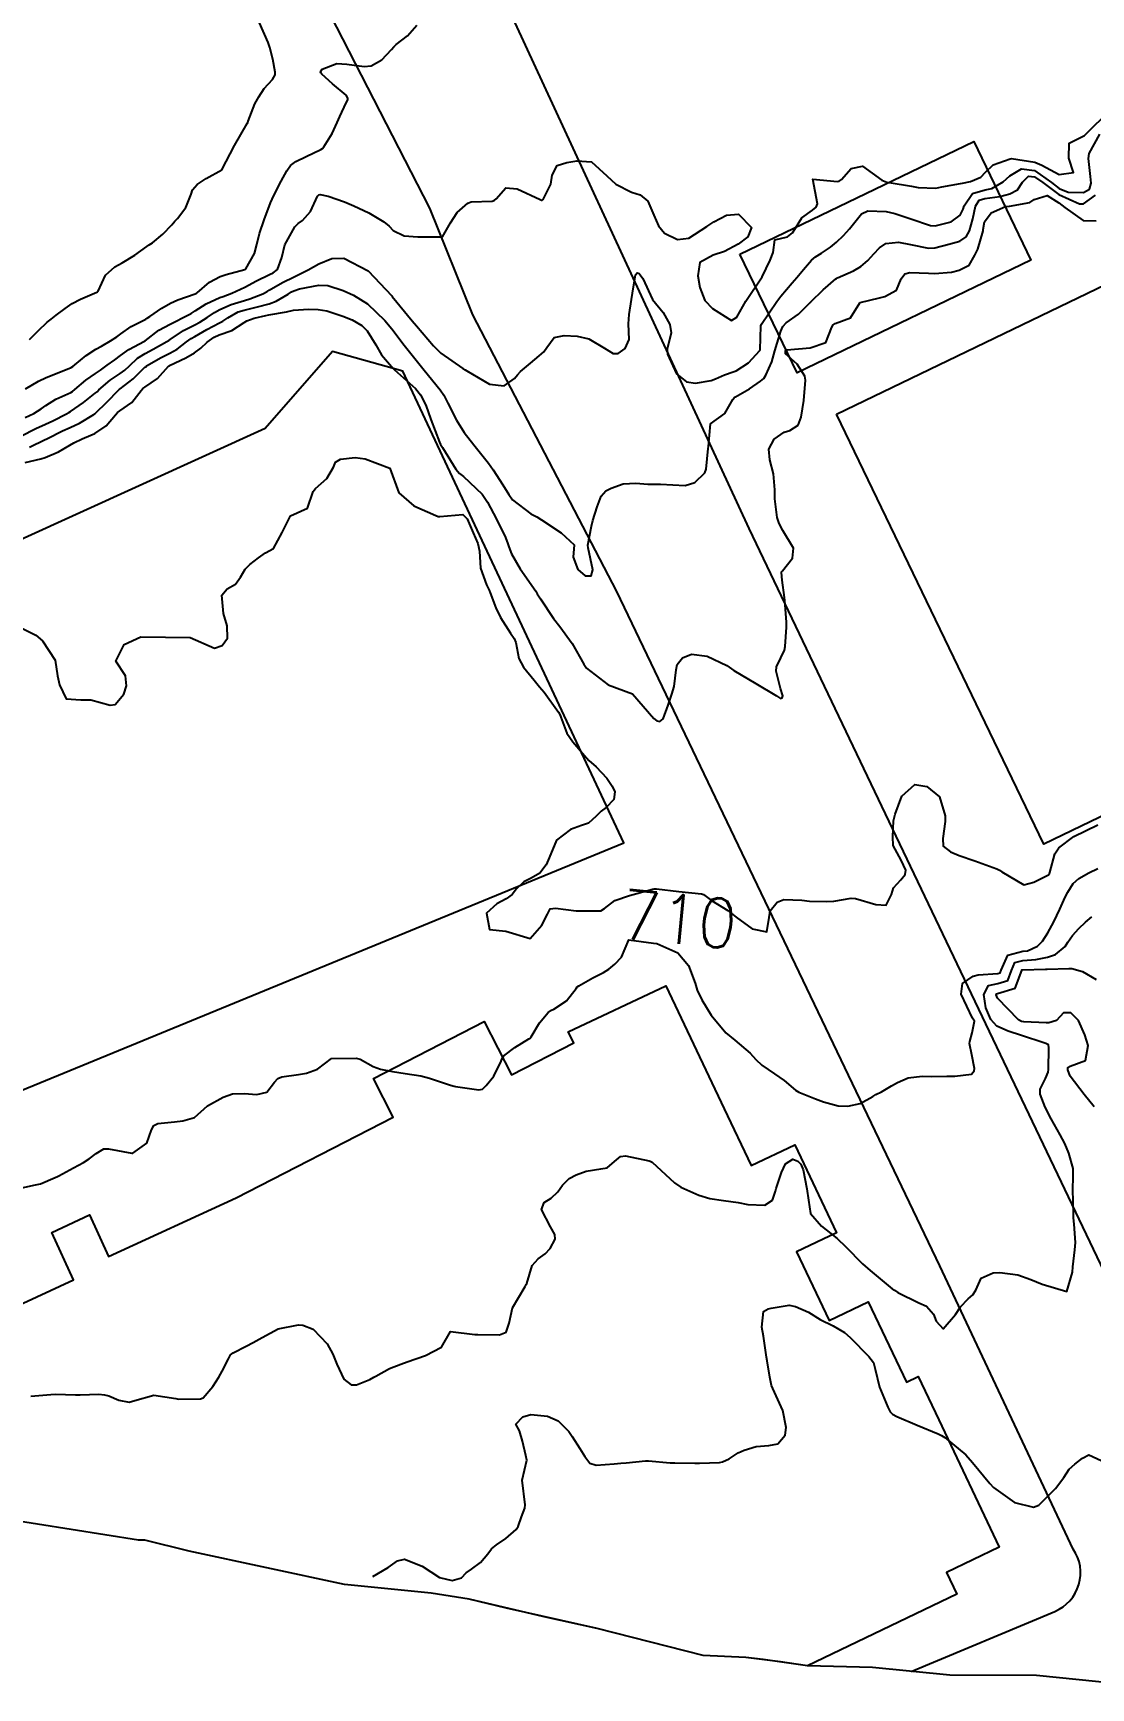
# Model space of a CAD drawing. Header units: metres. Extents: x 286371 to 293043, y 7462578 to 7466404.
# Drawn here: x 289325.8 to 289411.7, y 7464469.5 to 7464603.9 of the extents above; entities that cross this region are included whole.
import ezdxf
from ezdxf.enums import TextEntityAlignment as Align

# ---------------------------------------------------------------- set-up
doc = ezdxf.new("R2010")
doc.units = ezdxf.units.M
doc.header["$MEASUREMENT"] = 0
for name, color, linetype in [('Area', 45, 'Continuous'), ('Area Verde e Complexo de Lazer', 45, 'Continuous'), ('Cotas', 45, 'Continuous'), ('Curvas de Nivel 1m', 11, 'Continuous'), ('Curvas de Nivel 5m', 15, 'Continuous'), ('Edificações', 30, 'Continuous'), ('Vias primárias', 230, 'Continuous')]:
    doc.layers.add(name, color=color, linetype=linetype)
doc.styles.add('Style-STANDARD', font='STANDARD.shx')

msp = doc.modelspace()

# ---------------------------------------------------------------- linework, layer by layer
at = {"layer": 'Area'}
msp.add_polyline3d([(289417.12, 7464469.52, 714.05), (289407.27, 7464470.53, 713.78), (289400.22, 7464470.56, 713.77), (289393.94, 7464471.16, 722.84), (289388.67, 7464471.3, 722.55), (289386.47, 7464471.64, 713.88), (289383.65, 7464471.99, 716.88), (289380.19, 7464472.14, 717.15), (289371.59, 7464474.34, 719.13), (289367.27, 7464475.28, 720.36), (289361.2, 7464476.72, 719.08), (289358.1, 7464477.2, 712.85), (289351.06, 7464477.92, 715.15), (289338.44, 7464480.63, 715.65), (289334.85, 7464481.51, 715.71), (289334.35, 7464481.51, 715.93), (289323.39, 7464483.23, 712.13)], dxfattribs=at)
at = {"layer": 'Area Verde e Complexo de Lazer'}
msp.add_lwpolyline([(289241.16, 7464558.63), (289269.91, 7464495.47), (289373.74, 7464538.13), (289355.81, 7464576.42), (289350.09, 7464578.02), (289344.63, 7464571.76), (289304.57, 7464553.56), (289279.79, 7464577.1)], close=True, dxfattribs=at)
at = {"layer": 'Curvas de Nivel 1m', "flags": 128}
for points, elevation in [([(289325.48, 7464578.99), (289326.2, 7464579.68), (289326.92, 7464580.38), (289327.24, 7464580.65), (289327.64, 7464580.95), (289328.37, 7464581.51), (289328.94, 7464581.9), (289329.62, 7464582.26), (289330.95, 7464582.82), (289331.01, 7464582.85), (289331.05, 7464582.9), (289331.66, 7464584.21), (289332.42, 7464584.88), (289333, 7464585.2), (289334.03, 7464585.83), (289335.02, 7464586.53), (289335.2, 7464586.66), (289335.47, 7464586.84), (289336.32, 7464587.53), (289337.04, 7464588.3), (289337.28, 7464588.58), (289337.51, 7464588.81), (289338.18, 7464589.69), (289338.61, 7464590.79), (289338.73, 7464591.15), (289339.1, 7464591.58), (289339.83, 7464592.05), (289341.11, 7464592.75), (289342.14, 7464594.73), (289343.17, 7464596.51), (289343.23, 7464596.66), (289343.24, 7464596.71), (289343.79, 7464598.11), (289344.11, 7464598.7), (289344.55, 7464599.36), (289345.23, 7464600.09), (289345.43, 7464600.48), (289345.43, 7464600.68), (289345.25, 7464601.74), (289345.01, 7464602.69), (289344.87, 7464603.09), (289344.16, 7464604.7)], 704), ([(289325.13, 7464572.65), (289325.83, 7464572.98), (289326.43, 7464573.35), (289326.81, 7464573.63), (289327.63, 7464574.15), (289328.83, 7464574.68), (289328.99, 7464574.77), (289329.17, 7464574.93), (289330.07, 7464575.69), (289330.85, 7464576.23), (289331.26, 7464576.5), (289331.8, 7464576.89), (289332.41, 7464577.34), (289332.88, 7464577.7), (289333.56, 7464578.18), (289334.83, 7464578.85), (289334.87, 7464578.87), (289334.89, 7464578.89), (289336, 7464579.74), (289336.92, 7464580.24), (289337.3, 7464580.43), (289338.03, 7464580.8), (289338.61, 7464581.11), (289338.93, 7464581.32), (289339.83, 7464581.89), (289340.95, 7464582.39), (289341.22, 7464582.48), (289341.93, 7464582.74), (289342.63, 7464583.06), (289342.96, 7464583.23), (289343.93, 7464583.75), (289344.98, 7464584.25), (289345.27, 7464584.4), (289345.62, 7464584.68), (289345.97, 7464585.64), (289346.23, 7464586.67), (289347.04, 7464588.14), (289347.29, 7464588.4), (289347.65, 7464588.65), (289348.3, 7464589.39), (289348.88, 7464590.63), (289348.97, 7464590.73), (289349.08, 7464590.76), (289349.74, 7464590.61), (289351.07, 7464590.15), (289351.82, 7464589.83), (289353.05, 7464589.27), (289354.25, 7464588.55), (289354.68, 7464588.18), (289355.03, 7464587.84), (289355.9, 7464587.39), (289357.03, 7464587.32), (289357.86, 7464587.32), (289359.03, 7464587.32), (289359.68, 7464588.46), (289360.22, 7464589.29), (289361.07, 7464590.06), (289361.35, 7464590.16), (289363.07, 7464590.22), (289363.23, 7464590.26), (289363.38, 7464590.41), (289364.18, 7464591.3), (289365.09, 7464591.22), (289366.95, 7464590.36), (289367.07, 7464590.3), (289367.13, 7464590.3), (289367.2, 7464590.35), (289367.82, 7464591.61), (289367.93, 7464592.34), (289368.33, 7464593.12), (289369.12, 7464593.35), (289369.94, 7464593.49), (289371.12, 7464593.41), (289372.36, 7464592.28), (289373.09, 7464591.59), (289374.37, 7464590.96), (289375.08, 7464590.72), (289375.69, 7464590.23), (289376.19, 7464589.08), (289376.56, 7464588.21), (289377.04, 7464587.62), (289378.1, 7464587.11), (289379.03, 7464587.2), (289380.49, 7464588.15), (289381.05, 7464588.53), (289382.09, 7464589.08), (289383.06, 7464589.15), (289384.12, 7464588.09), (289383.81, 7464587.32), (289383.02, 7464586.73), (289381.91, 7464586.13), (289381.01, 7464585.82), (289379.91, 7464585.25), (289379.75, 7464584.16), (289379.93, 7464583.2), (289380.32, 7464582.15), (289380.94, 7464581.5), (289382.5, 7464580.54), (289382.93, 7464580.8), (289383.65, 7464582.1), (289384.98, 7464584.07), (289385.63, 7464585.44), (289385.87, 7464586.06), (289386.01, 7464587.08), (289387.03, 7464587.33), (289387.44, 7464587.64), (289387.7, 7464588.03), (289388.21, 7464588.87), (289389.07, 7464589.48), (289389.36, 7464589.72), (289389.47, 7464590.01), (289389.1, 7464592.01), (289391.1, 7464591.82), (289391.23, 7464591.85), (289391.42, 7464591.98), (289392.22, 7464592.86), (289393.12, 7464593.06), (289394.71, 7464591.93), (289395.1, 7464591.77), (289395.29, 7464591.73), (289397.1, 7464591.44), (289397.66, 7464591.32), (289399.09, 7464591.26), (289399.58, 7464591.37), (289401.09, 7464591.64), (289401.26, 7464591.67), (289401.91, 7464591.82), (289402.75, 7464592.16), (289403.11, 7464592.58), (289403.75, 7464593.17), (289405.12, 7464593.66), (289405.23, 7464593.67), (289407.12, 7464593.38), (289407.7, 7464593.15), (289409.1, 7464592.38), (289410.26, 7464592.54), (289409.88, 7464593.7), (289409.92, 7464594.92), (289411.15, 7464595.56), (289411.3, 7464595.68), (289413.18, 7464597.55)], 706), ([(289324.78, 7464571.15), (289326, 7464571.76), (289326.79, 7464572.11), (289327.38, 7464572.37), (289328.49, 7464572.94), (289328.69, 7464573.05), (289328.81, 7464573.13), (289329.87, 7464573.87), (289330.83, 7464574.62), (289330.98, 7464574.75), (289331.13, 7464574.9), (289332.05, 7464575.68), (289332.85, 7464576.22), (289333.23, 7464576.5), (289333.6, 7464576.86), (289334.25, 7464577.47), (289334.88, 7464577.85), (289335.53, 7464578.19), (289336.64, 7464578.82), (289336.8, 7464578.91), (289336.9, 7464578.99), (289337.99, 7464579.71), (289338.91, 7464580.18), (289339.32, 7464580.38), (289339.91, 7464580.77), (289340.51, 7464581.18), (289340.93, 7464581.42), (289341.86, 7464581.82), (289342.95, 7464582.16), (289343.38, 7464582.29), (289344.44, 7464582.7), (289344.78, 7464582.88), (289344.96, 7464582.98), (289346.03, 7464583.61), (289346.98, 7464584.08), (289348.11, 7464584.64), (289348.99, 7464585.14), (289350.04, 7464585.56), (289351, 7464585.58), (289352.98, 7464584.56), (289354.9, 7464582.54), (289354.95, 7464582.48), (289356.56, 7464580.51), (289356.92, 7464580.09), (289358.28, 7464578.48), (289358.89, 7464577.88), (289360.68, 7464576.64), (289360.87, 7464576.53), (289361, 7464576.44), (289362.85, 7464575.35), (289364.02, 7464575.23), (289364.86, 7464575.83), (289365.11, 7464576.13), (289365.36, 7464576.38), (289366.17, 7464577.07), (289366.88, 7464577.66), (289367.25, 7464577.99), (289367.49, 7464578.35), (289368.1, 7464579.14), (289368.91, 7464579.3), (289369.97, 7464579.25), (289370.91, 7464579.03), (289372.18, 7464578.28), (289372.89, 7464577.85), (289373.3, 7464577.84), (289373.87, 7464578.25), (289374.17, 7464578.98), (289374.14, 7464580.25), (289374.17, 7464581.01), (289374.38, 7464582.24), (289374.45, 7464582.75), (289374.69, 7464584.24), (289374.82, 7464584.4), (289374.99, 7464584.34), (289375.08, 7464584.23), (289375.28, 7464583.93), (289376.09, 7464582.22), (289376.94, 7464581.18), (289377.48, 7464580.2), (289377.59, 7464579.52), (289377.28, 7464578.2), (289377.29, 7464577.8), (289378.02, 7464576.19), (289378.84, 7464575.56), (289379.56, 7464575.45), (289380.85, 7464575.67), (289381.19, 7464575.8), (289381.93, 7464576.13), (289382.62, 7464576.36), (289382.86, 7464576.45), (289383.86, 7464577.1), (289384.8, 7464578.09), (289384.82, 7464578.15), (289384.87, 7464580.09), (289384.92, 7464580.23), (289386.16, 7464582.06), (289386.5, 7464582.5), (289386.96, 7464583.05), (289387.42, 7464583.59), (289387.79, 7464584.03), (289388.34, 7464584.68), (289389, 7464585.44), (289389.31, 7464585.71), (289389.79, 7464586), (289390.53, 7464586.49), (289391.03, 7464586.88), (289391.59, 7464587.42), (289392.08, 7464587.97), (289392.51, 7464588.51), (289393.06, 7464589.18), (289393.57, 7464589.44), (289395.06, 7464589.39), (289395.75, 7464589.22), (289397.05, 7464588.79), (289398.66, 7464588.25), (289399.04, 7464588.21), (289400.34, 7464588.55), (289401.05, 7464589.07), (289401.31, 7464589.58), (289401.39, 7464589.83), (289402.07, 7464590.83), (289403.08, 7464591.14), (289403.63, 7464591.25), (289404.54, 7464591.78), (289404.83, 7464592.04), (289405.1, 7464592.27), (289406.04, 7464592.83), (289407.11, 7464592.71), (289408.47, 7464591.72), (289409.09, 7464591.25), (289409.82, 7464590.96), (289411.08, 7464590.91), (289411.57, 7464591.2), (289411.69, 7464591.68), (289411.65, 7464592.23), (289411.47, 7464593.68), (289411.54, 7464594.09), (289412.39, 7464595.66)], 707), ([(289325.5, 7464570.24), (289326.77, 7464570.87), (289326.83, 7464570.9), (289326.94, 7464570.96), (289328.16, 7464571.56), (289328.79, 7464571.83), (289329.54, 7464572.18), (289330.71, 7464572.91), (289330.77, 7464572.94), (289330.81, 7464572.98), (289331.79, 7464573.92), (289332.71, 7464574.88), (289332.78, 7464574.93), (289332.84, 7464574.97), (289333.91, 7464575.8), (289334.86, 7464576.73), (289334.92, 7464576.78), (289335, 7464576.84), (289336.18, 7464577.52), (289336.88, 7464577.88), (289337.48, 7464578.21), (289338.23, 7464578.79), (289338.61, 7464579.08), (289338.9, 7464579.24), (289339.89, 7464579.79), (289340.92, 7464580.34), (289341.19, 7464580.48), (289341.6, 7464580.74), (289342.44, 7464581.22), (289342.93, 7464581.38), (289344.01, 7464581.64), (289344.94, 7464581.89), (289345.53, 7464582.1), (289346.5, 7464582.67), (289346.77, 7464582.85), (289346.96, 7464582.94), (289347.4, 7464583.09), (289348.97, 7464583.39), (289349.72, 7464583.37), (289350.96, 7464582.96), (289351.79, 7464582.58), (289352.94, 7464581.89), (289354.35, 7464580.54), (289354.91, 7464579.84), (289355.91, 7464578.52), (289356.88, 7464577.3), (289357.53, 7464576.49), (289358.84, 7464574.91), (289359.14, 7464574.47), (289359.47, 7464573.82), (289360.15, 7464572.45), (289360.79, 7464571.44), (289361.56, 7464570.43), (289362.75, 7464568.94), (289363.15, 7464568.41), (289363.91, 7464567.2), (289364.4, 7464566.39), (289364.7, 7464565.98), (289366.2, 7464564.84), (289366.68, 7464564.58), (289367.07, 7464564.35), (289368.66, 7464563.3), (289369.71, 7464562.31), (289369.63, 7464561.31), (289370.02, 7464560.3), (289370.61, 7464559.81), (289371.1, 7464559.8), (289371.24, 7464560.29), (289370.86, 7464562.07), (289370.83, 7464562.29), (289371.12, 7464563.83), (289371.23, 7464564.29), (289371.58, 7464565.39), (289371.9, 7464566.28), (289372.3, 7464566.69), (289372.71, 7464566.91), (289373.7, 7464567.27), (289374.72, 7464567.31), (289375.7, 7464567.24), (289376.72, 7464567.25), (289377.72, 7464567.19), (289378.72, 7464567.12), (289379.51, 7464567.37), (289380.32, 7464568.15), (289380.44, 7464568.45), (289380.61, 7464570.15), (289380.62, 7464570.29), (289380.79, 7464572.14), (289381.96, 7464572.98), (289382.59, 7464574.12), (289382.7, 7464574.24), (289382.83, 7464574.32), (289383.94, 7464574.99), (289384.85, 7464575.59), (289385.11, 7464575.82), (289385.28, 7464576.08), (289385.76, 7464577.18), (289386.01, 7464578.07), (289386.5, 7464579.65), (289386.67, 7464580.05), (289386.92, 7464580.35), (289387.92, 7464581.04), (289388.91, 7464582.01), (289388.93, 7464582.03), (289388.94, 7464582.05), (289389.94, 7464583.02), (289390.97, 7464583.92), (289391.01, 7464583.94), (289391.11, 7464583.98), (289392.39, 7464584.56), (289392.99, 7464584.92), (289393.55, 7464585.39), (289394.05, 7464585.94), (289394.5, 7464586.44), (289395.02, 7464586.78), (289396.04, 7464586.89), (289397.02, 7464586.71), (289398.48, 7464586.41), (289399.01, 7464586.42), (289400.15, 7464586.72), (289401.02, 7464586.97), (289401.55, 7464587.31), (289401.81, 7464587.82), (289402.08, 7464588.79), (289402.3, 7464589.82), (289402.59, 7464590.29), (289403.07, 7464590.44), (289404.27, 7464590.59), (289405.08, 7464590.81), (289405.71, 7464591.14), (289406.13, 7464591.76), (289406.61, 7464592.25), (289407.1, 7464592.2), (289407.76, 7464591.73), (289409.08, 7464590.75), (289410.75, 7464590.01), (289411.07, 7464590), (289412.04, 7464590.71)], 708), ([(289325.13, 7464568.99), (289326.42, 7464569.3), (289326.75, 7464569.41), (289327.83, 7464569.87), (289328.77, 7464570.42), (289329.09, 7464570.61), (289329.75, 7464570.92), (289330.47, 7464571.22), (289330.78, 7464571.36), (289331.7, 7464571.98), (289332.48, 7464572.88), (289332.63, 7464573.06), (289332.81, 7464573.19), (289333.81, 7464573.86), (289334.55, 7464574.85), (289334.68, 7464575.01), (289334.84, 7464575.12), (289335.87, 7464575.81), (289336.78, 7464576.82), (289336.83, 7464576.85), (289336.86, 7464576.87), (289338.18, 7464577.49), (289338.88, 7464577.9), (289339.39, 7464578.27), (289339.92, 7464578.77), (289340.48, 7464579.18), (289340.9, 7464579.36), (289341.92, 7464579.73), (289342.92, 7464580.37), (289343.13, 7464580.51), (289343.74, 7464580.71), (289344.69, 7464580.94), (289344.93, 7464580.98), (289346.36, 7464581.24), (289346.93, 7464581.36), (289348.14, 7464581.44), (289348.94, 7464581.43), (289349.62, 7464581.3), (289350.93, 7464580.89), (289351.69, 7464580.58), (289352.46, 7464580.12), (289352.91, 7464579.68), (289353.62, 7464578.55), (289354.08, 7464577.75), (289354.87, 7464576.79), (289355.13, 7464576.53), (289356.84, 7464575), (289357.25, 7464574.5), (289357.66, 7464573.65), (289358.07, 7464572.49), (289358.78, 7464570.65), (289358.87, 7464570.47), (289359.03, 7464570.21), (289360.11, 7464568.45), (289360.41, 7464568.12), (289360.73, 7464567.86), (289362.24, 7464566.42), (289362.69, 7464565.78), (289363.41, 7464564.4), (289364.15, 7464562.9), (289364.34, 7464562.39), (289364.41, 7464562.16), (289364.63, 7464561.58), (289365.33, 7464560.37), (289366.59, 7464558.55), (289366.72, 7464558.35), (289366.99, 7464557.94), (289368.04, 7464556.33), (289368.54, 7464555.69), (289369.54, 7464554.31), (289370.5, 7464552.62), (289370.71, 7464552.29), (289372.47, 7464550.94), (289374.46, 7464550.23), (289376.18, 7464548.21), (289376.43, 7464548.02), (289376.66, 7464547.97), (289376.93, 7464548.2), (289377.34, 7464549.3), (289377.65, 7464550.19), (289377.84, 7464550.82), (289377.99, 7464552.18), (289378.07, 7464552.61), (289378.51, 7464553.14), (289379.25, 7464553.43), (289380.51, 7464553.29), (289382.11, 7464552.51), (289382.5, 7464552.25), (289382.69, 7464552.11), (289384.48, 7464551.05), (289386.14, 7464550.06), (289386.46, 7464549.85), (289386.61, 7464549.9), (289386.65, 7464550.05), (289386.47, 7464550.65), (289386.13, 7464552.06), (289386.14, 7464552.42), (289386.51, 7464553.14), (289386.8, 7464553.77), (289386.85, 7464554.05), (289386.95, 7464555.64), (289386.96, 7464556.05), (289386.82, 7464557.81), (289386.8, 7464558.05), (289386.61, 7464559.46), (289386.54, 7464560.06), (289386.55, 7464560.12), (289386.62, 7464560.2), (289387.45, 7464561.22), (289387.53, 7464562.04), (289386.67, 7464563.49), (289386.36, 7464564.06), (289386.21, 7464564.54), (289386.01, 7464566.06), (289386, 7464566.78), (289385.89, 7464568.07), (289385.6, 7464569.23), (289385.53, 7464570.07), (289385.95, 7464570.89), (289386.78, 7464571.45), (289387.23, 7464571.61), (289387.9, 7464572.04), (289388.16, 7464572.68), (289388.36, 7464574.03), (289388.51, 7464575.68), (289388.45, 7464576.02), (289387.83, 7464576.99), (289386.88, 7464577.83), (289386.87, 7464578.05), (289386.88, 7464578.1), (289386.99, 7464578.16), (289388.89, 7464578.31), (289390.14, 7464578.75), (289390.65, 7464579.99), (289390.74, 7464580.17), (289390.92, 7464580.28), (289392.15, 7464580.74), (289392.9, 7464581.96), (289392.93, 7464581.97), (289392.94, 7464581.98), (289394.51, 7464582.37), (289394.95, 7464582.49), (289395.88, 7464582.99), (289396.26, 7464583.91), (289396.57, 7464584.32), (289396.98, 7464584.42), (289398.48, 7464584.38), (289398.98, 7464584.35), (289400.37, 7464584.46), (289400.99, 7464584.61), (289401.78, 7464585.03), (289402.26, 7464585.82), (289402.5, 7464586.32), (289402.92, 7464587.81), (289402.93, 7464587.91), (289403.04, 7464588.53), (289403.58, 7464589.27), (289404.75, 7464589.78), (289405.04, 7464589.8), (289405.06, 7464589.8), (289406.71, 7464590.11), (289407.07, 7464590.36), (289408.12, 7464590.69), (289409.07, 7464590.07), (289409.55, 7464589.71), (289411.05, 7464588.65), (289412.1, 7464588.62)], 709), ([(289324.75, 7464510.09), (289325.85, 7464510.33), (289326.39, 7464510.43), (289327.57, 7464510.95), (289327.76, 7464511.04), (289327.86, 7464511.08), (289329.07, 7464511.73), (289329.87, 7464512.18), (289330.32, 7464512.46), (289330.89, 7464512.9), (289331.52, 7464513.27), (289331.89, 7464513.28), (289333.81, 7464512.93), (289333.89, 7464512.93), (289335.01, 7464513.73), (289335.38, 7464514.83), (289335.57, 7464515.18), (289335.92, 7464515.33), (289337.25, 7464515.48), (289337.93, 7464515.55), (289338.88, 7464515.83), (289339.94, 7464516.76), (289341.22, 7464517.48), (289341.96, 7464517.74), (289342.91, 7464517.77), (289343.96, 7464517.7), (289344.77, 7464517.89), (289345.39, 7464518.68), (289345.65, 7464519), (289345.98, 7464519.12), (289347.33, 7464519.31), (289347.99, 7464519.42), (289348.88, 7464519.74), (289350, 7464520.61), (289352.01, 7464520.65), (289352.33, 7464520.57), (289353.39, 7464519.96), (289353.99, 7464519.75), (289354.96, 7464519.56), (289355.99, 7464519.4), (289357.27, 7464519.21), (289357.98, 7464519.03), (289359.68, 7464518.46), (289359.97, 7464518.37), (289360.08, 7464518.34), (289361.97, 7464518.06), (289362.26, 7464518.13), (289362.57, 7464518.42), (289363.2, 7464519.19), (289363.79, 7464520.4), (289363.84, 7464520.56), (289364.01, 7464520.82), (289364.89, 7464521.52), (289366.03, 7464522.2), (289366.13, 7464522.26), (289366.23, 7464522.36), (289366.91, 7464523.5), (289367.61, 7464524.34), (289367.88, 7464524.53), (289368.07, 7464524.61), (289369.1, 7464525.3), (289369.87, 7464526.31), (289369.97, 7464526.43), (289370.1, 7464526.52), (289371.24, 7464527.15), (289372.11, 7464527.59), (289372.52, 7464527.86), (289373.03, 7464528.26), (289373.55, 7464528.83), (289374.15, 7464530.24), (289376.15, 7464529.99), (289376.42, 7464529.94), (289378.14, 7464529.18), (289379, 7464528.17), (289379.53, 7464526.74), (289379.71, 7464526.16), (289380.08, 7464525.39), (289380.83, 7464524.14), (289382.04, 7464522.71), (289382.76, 7464522.11), (289384.02, 7464521.05), (289384.47, 7464520.54), (289384.95, 7464520.08), (289385.99, 7464519.38), (289386.77, 7464518.83), (289387.7, 7464518.04), (289387.97, 7464517.87), (289389.31, 7464517.35), (289389.96, 7464517.09), (289391.15, 7464516.78), (289391.95, 7464516.74), (289392.95, 7464516.96), (289393.96, 7464517.52), (289394.21, 7464517.68), (289394.67, 7464517.92), (289395.49, 7464518.4), (289395.98, 7464518.67), (289396.83, 7464519.05), (289397.98, 7464519.17), (289398.71, 7464519.14), (289399.98, 7464519.18), (289400.63, 7464519.19), (289401.99, 7464519.33), (289402.2, 7464519.6), (289402.22, 7464519.81), (289402.01, 7464520.92), (289401.83, 7464521.82), (289401.84, 7464522), (289402.04, 7464522.7), (289402.22, 7464523.65), (289402.11, 7464523.81), (289402.07, 7464523.88), (289401.13, 7464525.83), (289401.24, 7464526.69), (289402.12, 7464527.29), (289402.52, 7464527.41), (289404.12, 7464527.52), (289404.32, 7464527.58), (289404.4, 7464527.78), (289404.92, 7464529), (289406.15, 7464529.32), (289406.54, 7464529.36), (289407.35, 7464529.74), (289407.75, 7464530.14), (289408.17, 7464530.82), (289408.5, 7464531.4), (289408.66, 7464531.72), (289409.16, 7464532.75), (289409.6, 7464533.7), (289409.8, 7464534.12), (289410.23, 7464534.81), (289410.7, 7464535.22), (289411.51, 7464535.68), (289412.25, 7464536.03)], 711), ([(289325.59, 7464493.21), (289327.21, 7464493.34), (289327.59, 7464493.35), (289329.22, 7464493.3), (289329.59, 7464493.32), (289331.13, 7464493.36), (289331.59, 7464493.32), (289331.93, 7464493.23), (289332.75, 7464492.88), (289333.58, 7464492.72), (289334.03, 7464492.86), (289335.59, 7464493.27), (289337.38, 7464493), (289337.59, 7464492.97), (289339.37, 7464492.98), (289339.59, 7464493.07), (289340.38, 7464493.98), (289340.86, 7464494.75), (289341.12, 7464495.24), (289341.64, 7464496.24), (289341.82, 7464496.56), (289342.02, 7464496.73), (289343.09, 7464497.27), (289343.66, 7464497.56), (289344.39, 7464497.97), (289345.67, 7464498.67), (289347.34, 7464498.99), (289347.68, 7464498.97), (289348.51, 7464498.63), (289349.66, 7464497.46), (289350.11, 7464496.61), (289350.43, 7464495.81), (289351.01, 7464494.59), (289351.61, 7464494.13), (289352.05, 7464494.13), (289353.13, 7464494.56), (289353.45, 7464494.73), (289353.62, 7464494.83), (289354.72, 7464495.44), (289355.63, 7464495.79), (289356.16, 7464495.99), (289357.64, 7464496.49), (289358.95, 7464497.17), (289359.67, 7464498.46), (289361.66, 7464498.21), (289361.9, 7464498.2), (289363.66, 7464498.17), (289364.2, 7464498.39), (289364.43, 7464499.14), (289364.7, 7464500.38), (289365.73, 7464502.1), (289365.83, 7464502.26), (289365.87, 7464502.36), (289366.31, 7464503.8), (289366.79, 7464504.35), (289367.36, 7464504.75), (289367.78, 7464505.19), (289368.18, 7464505.94), (289368.15, 7464506.33), (289367.8, 7464506.94), (289367.06, 7464508.35), (289367.27, 7464508.91), (289367.84, 7464509.28), (289368.38, 7464509.79), (289368.76, 7464510.32), (289369.3, 7464510.88), (289369.87, 7464511.17), (289370.7, 7464511.46), (289371.87, 7464511.66), (289372.4, 7464511.74), (289372.98, 7464512.26), (289373.47, 7464512.67), (289373.89, 7464512.71), (289375.8, 7464512.3), (289375.89, 7464512.28), (289376.06, 7464512.21), (289377.86, 7464510.53), (289378.37, 7464510.18), (289379.84, 7464509.52), (289380.74, 7464509.24), (289381.83, 7464509.08), (289383.02, 7464508.91), (289383.82, 7464508.76), (289385.19, 7464508.7), (289385.83, 7464509.11), (289386.07, 7464509.84), (289386.12, 7464510.06), (289386.55, 7464511.37), (289386.87, 7464512.05), (289387.47, 7464512.45), (289387.88, 7464512.29), (289388.13, 7464512.03), (289388.31, 7464511.58), (289388.6, 7464510.02), (289388.74, 7464509.11), (289388.92, 7464508.02), (289389.8, 7464507), (289391.08, 7464505.99), (289391.77, 7464505.33), (289393.12, 7464503.95), (289393.75, 7464503.4), (289395.55, 7464501.92), (289395.72, 7464501.8), (289396, 7464501.63), (289397.71, 7464500.78), (289398.34, 7464500.5), (289398.89, 7464499.86), (289399.12, 7464499.29), (289399.68, 7464498.67), (289400.69, 7464499.83), (289401.08, 7464500.45), (289401.71, 7464501.11), (289402.1, 7464501.43), (289402.33, 7464501.81), (289402.76, 7464502.78), (289403.75, 7464503.22), (289404.28, 7464503.25), (289405.74, 7464503.04), (289406.81, 7464502.66), (289407.73, 7464502.3), (289409.72, 7464501.69), (289410.17, 7464503.27), (289410.22, 7464503.69), (289410.37, 7464505.09), (289410.43, 7464505.68), (289410.33, 7464507.16), (289410.27, 7464507.69), (289410.23, 7464509.3), (289410.22, 7464509.69), (289410.24, 7464511.31), (289410.23, 7464511.69), (289409.89, 7464512.94), (289409.57, 7464513.7), (289409.19, 7464514.43), (289408.44, 7464515.72), (289407.95, 7464516.66), (289407.56, 7464517.73), (289407.57, 7464518.13), (289407.98, 7464518.98), (289408.2, 7464519.51), (289408.22, 7464519.72), (289408.25, 7464521.49), (289408.24, 7464521.72), (289408.03, 7464521.84), (289407.86, 7464521.89), (289406.04, 7464522.49), (289404.97, 7464522.84), (289404.05, 7464523.25), (289403.54, 7464523.79), (289403.14, 7464524.74), (289402.97, 7464525.8), (289403.36, 7464526.54), (289404.11, 7464526.71), (289404.93, 7464526.95), (289405.24, 7464527.77), (289405.5, 7464528.4), (289406.14, 7464528.58), (289407.21, 7464528.66), (289408.14, 7464528.84), (289408.8, 7464529.06), (289409.6, 7464529.7), (289409.81, 7464530.05), (289410.17, 7464530.61), (289410.7, 7464531.16), (289411.25, 7464531.68), (289411.74, 7464532.12)], 712), ([(289411.95, 7464516.68), (289411.12, 7464517.68), (289409.99, 7464519.17), (289409.79, 7464519.7), (289409.81, 7464519.88), (289410, 7464520), (289411.24, 7464520.44), (289411.46, 7464521.67), (289411.18, 7464522.53), (289410.66, 7464523.69), (289410.06, 7464524.32), (289409.45, 7464524.32), (289408.87, 7464523.71), (289408.26, 7464523.51), (289408.05, 7464523.51), (289406.22, 7464523.58), (289406.05, 7464523.62), (289405.79, 7464523.76), (289404.09, 7464525.52), (289403.98, 7464525.79), (289404.02, 7464525.87), (289404.1, 7464525.88), (289405.53, 7464526.32), (289406.06, 7464527.76), (289406.08, 7464527.8), (289406.12, 7464527.81), (289407.99, 7464527.87), (289408.13, 7464527.87), (289409.88, 7464527.93), (289410.12, 7464527.93), (289410.99, 7464527.68), (289412.1, 7464527.02)], 713), ([(289353.36, 7464478.55), (289354.61, 7464479.3), (289355.38, 7464479.83), (289355.94, 7464479.96), (289357.38, 7464479.39), (289358.78, 7464478.47), (289359.8, 7464478.24), (289360.58, 7464478.45), (289360.94, 7464478.87), (289361.37, 7464479.15), (289362.1, 7464479.71), (289362.7, 7464480.41), (289363.01, 7464480.8), (289363.4, 7464481.12), (289364.16, 7464481.65), (289365, 7464482.38), (289365.17, 7464482.63), (289365.44, 7464483.41), (289365.71, 7464484.11), (289365.75, 7464484.37), (289365.48, 7464486.37), (289365.87, 7464488.01), (289365.79, 7464488.37), (289365.53, 7464489.56), (289365.27, 7464490.38), (289364.99, 7464490.94), (289365.56, 7464491.51), (289366.21, 7464491.72), (289367.56, 7464491.59), (289368.42, 7464491.19), (289369.29, 7464490.32), (289369.54, 7464489.93), (289370.17, 7464488.95), (289370.57, 7464488.29), (289370.98, 7464487.76), (289371.5, 7464487.59), (289372.96, 7464487.71), (289373.51, 7464487.77), (289373.94, 7464487.8), (289375.51, 7464487.96), (289375.76, 7464487.96), (289377.51, 7464487.8), (289377.9, 7464487.78), (289379.51, 7464487.76), (289379.9, 7464487.76), (289381.51, 7464487.81), (289381.76, 7464487.87), (289382.29, 7464488.11), (289383.02, 7464488.6), (289383.52, 7464488.82), (289384.5, 7464489.11), (289385.53, 7464489.2), (289386.25, 7464489.34), (289386.84, 7464490.04), (289386.93, 7464490.66), (289386.65, 7464492.05), (289385.84, 7464493.82), (289385.74, 7464494.06), (289385.61, 7464494.75), (289385.39, 7464496.07), (289385.34, 7464496.36), (289385.08, 7464498.07), (289384.95, 7464498.8), (289385.09, 7464500.07), (289385.48, 7464500.28), (289385.7, 7464500.34), (289387.17, 7464500.58), (289387.7, 7464500.49), (289388.75, 7464500.02), (289389.69, 7464499.43), (289390.76, 7464498.91), (289391.67, 7464498.38), (289392.12, 7464497.97), (289393.64, 7464496.42), (289394.01, 7464495.94), (289394.17, 7464495.39), (289394.52, 7464493.93), (289395.18, 7464492.32), (289395.38, 7464491.92), (289395.57, 7464491.74), (289395.92, 7464491.56), (289397.56, 7464490.85), (289399.28, 7464490.13), (289399.55, 7464490), (289399.81, 7464489.85), (289401.52, 7464488.44), (289402.07, 7464487.82), (289403.48, 7464486.1), (289403.77, 7464485.79), (289405.46, 7464484.57), (289407.01, 7464484.18), (289407.45, 7464484.34), (289408.81, 7464485.71), (289409.49, 7464486.61), (289409.92, 7464487.27), (289410.37, 7464487.68), (289411, 7464488.18), (289411.52, 7464488.44), (289413.22, 7464487.64)], 713)]:
    msp.add_lwpolyline(points, dxfattribs=dict(at, elevation=elevation))
at = {"layer": 'Curvas de Nivel 5m', "flags": 128}
for points, elevation in [([(289325.16, 7464574.99), (289326.22, 7464575.59), (289326.85, 7464575.9), (289327.6, 7464576.21), (289328.86, 7464576.72), (289329, 7464576.79), (289329.18, 7464576.93), (289330.09, 7464577.7), (289330.88, 7464578.19), (289331.34, 7464578.45), (289332.06, 7464578.89), (289332.57, 7464579.21), (289332.9, 7464579.45), (289333.74, 7464580.03), (289334.92, 7464580.65), (289335.05, 7464580.71), (289335.26, 7464580.84), (289336.22, 7464581.54), (289336.94, 7464581.94), (289337.54, 7464582.21), (289338.95, 7464582.7), (289339.01, 7464582.72), (289339.11, 7464582.78), (289340.11, 7464583.63), (289340.97, 7464584.09), (289341.45, 7464584.27), (289342.98, 7464584.68), (289343.01, 7464584.69), (289343.06, 7464584.72), (289343.76, 7464585.96), (289343.95, 7464586.71), (289344.15, 7464587.59), (289344.54, 7464588.7), (289345.06, 7464590.07), (289345.33, 7464590.68), (289345.92, 7464591.85), (289346.37, 7464592.67), (289346.67, 7464593.1), (289347.12, 7464593.43), (289347.94, 7464593.83), (289349.14, 7464594.41), (289349.28, 7464594.49), (289349.39, 7464594.62), (289350.06, 7464595.71), (289350.48, 7464596.6), (289350.68, 7464597.1), (289351.2, 7464598.21), (289351.34, 7464598.45), (289351.35, 7464598.59), (289351.21, 7464598.82), (289350.1, 7464599.73), (289349.23, 7464600.52), (289349.15, 7464600.63), (289349.13, 7464600.73), (289349.24, 7464600.93), (289350.45, 7464601.4), (289351.25, 7464601.35), (289352.67, 7464601.14), (289353.24, 7464601.21), (289354.1, 7464601.7), (289354.89, 7464602.54), (289355.06, 7464602.74), (289355.27, 7464602.93), (289356.17, 7464603.63), (289356.95, 7464604.51)], 705), ([(289324.54, 7464555.7), (289326, 7464554.98), (289326.53, 7464554.52), (289327.56, 7464552.96), (289327.76, 7464551.68), (289327.93, 7464550.95), (289328.46, 7464549.8), (289329.66, 7464549.73), (289330.46, 7464549.73), (289332.04, 7464549.29), (289332.44, 7464549.36), (289333.15, 7464550.19), (289333.35, 7464550.87), (289333.29, 7464551.67), (289332.5, 7464552.87), (289333.17, 7464554.22), (289334.53, 7464554.84), (289336.53, 7464554.81), (289338.53, 7464554.78), (289340.52, 7464553.92), (289341.12, 7464554.15), (289341.56, 7464554.74), (289341.55, 7464555.73), (289341.24, 7464556.74), (289341.11, 7464558.23), (289341.54, 7464558.74), (289342.21, 7464559.12), (289342.61, 7464559.68), (289342.99, 7464560.35), (289343.39, 7464560.71), (289344.08, 7464561.26), (289344.64, 7464561.67), (289345.31, 7464562.02), (289345.66, 7464562.68), (289346.01, 7464563.32), (289346.68, 7464564.66), (289348.05, 7464565.28), (289348.53, 7464566.64), (289348.59, 7464566.76), (289348.72, 7464566.88), (289349.64, 7464567.71), (289350.16, 7464568.61), (289350.33, 7464569.03), (289350.75, 7464569.27), (289351.94, 7464569.41), (289352.75, 7464569.3), (289354.74, 7464568.54), (289355.49, 7464566.53), (289356.69, 7464565.49), (289358.47, 7464564.69), (289358.68, 7464564.62), (289358.82, 7464564.62), (289360.68, 7464564.78), (289361.04, 7464564.44), (289361.51, 7464563.29), (289361.9, 7464562.43), (289362.02, 7464561.81), (289362.12, 7464560.43), (289362.59, 7464559.08), (289362.8, 7464558.64), (289362.89, 7464558.42), (289363.35, 7464557.19), (289363.74, 7464556.41), (289364.54, 7464555.15), (289364.84, 7464554.7), (289364.98, 7464554.39), (289365.23, 7464553.1), (289365.61, 7464552.38), (289366.48, 7464551.32), (289366.91, 7464550.79), (289367.29, 7464550.35), (289368.44, 7464548.74), (289368.58, 7464548.48), (289368.63, 7464548.33), (289369.12, 7464547.03), (289369.6, 7464546.32), (289370.39, 7464545.39), (289370.91, 7464544.82), (289371.49, 7464544.29), (289372.36, 7464543.37), (289372.8, 7464542.72), (289373.01, 7464542.26), (289372.95, 7464541.65), (289372.32, 7464541), (289371.91, 7464540.69), (289371.51, 7464540.29), (289370.88, 7464539.72), (289370.3, 7464539.52), (289369.41, 7464539.2), (289368.28, 7464538.33), (289367.68, 7464536.91), (289367.44, 7464536.35), (289366.94, 7464535.66), (289366.23, 7464535.25), (289365.64, 7464534.96), (289365.04, 7464534.38), (289364.67, 7464533.93), (289364.2, 7464533.58), (289363.43, 7464533.18), (289362.6, 7464532.42), (289362.85, 7464531.1), (289364.16, 7464530.94), (289366.15, 7464530.36), (289367.08, 7464531.45), (289367.56, 7464532.34), (289367.76, 7464532.77), (289368.19, 7464532.82), (289369.88, 7464532.61), (289370.19, 7464532.6), (289371.88, 7464532.59), (289372.19, 7464532.78), (289373.02, 7464533.45), (289374.21, 7464533.85), (289374.51, 7464533.94), (289375.59, 7464534.22), (289376.07, 7464534.36), (289376.22, 7464534.39), (289376.4, 7464534.39), (289378.21, 7464534.18), (289380.06, 7464533.99), (289380.21, 7464533.94), (289380.88, 7464533.45), (289382.19, 7464532.63), (289382.88, 7464532.1), (289384.17, 7464531.13), (289385.35, 7464530.89), (289385.55, 7464532.06), (289385.64, 7464532.61), (289386.2, 7464533.3), (289386.74, 7464533.51), (289388.21, 7464533.46), (289388.82, 7464533.4), (289390.2, 7464533.35), (289390.79, 7464533.4), (289392.21, 7464533.63), (289392.57, 7464533.6), (289394.2, 7464533.11), (289395.06, 7464533.07), (289395.49, 7464533.92), (289395.65, 7464534.48), (289396.23, 7464535.13), (289396.6, 7464535.54), (289396.66, 7464535.9), (289396.26, 7464536.71), (289395.62, 7464537.91), (289395.58, 7464538.62), (289395.65, 7464539.91), (289395.77, 7464540.45), (289396.33, 7464541.9), (289397.38, 7464542.85), (289398.35, 7464542.7), (289399.37, 7464541.86), (289399.84, 7464540.32), (289399.84, 7464539.85), (289399.66, 7464538.48), (289399.69, 7464537.85), (289400.27, 7464537.38), (289400.99, 7464537.1), (289402.26, 7464536.65), (289404.03, 7464536.01), (289404.25, 7464535.91), (289404.45, 7464535.78), (289406.23, 7464534.71), (289407.04, 7464534.94), (289408.24, 7464535.52), (289408.32, 7464535.64), (289408.35, 7464535.72), (289408.76, 7464537.23), (289409.07, 7464537.71), (289410.29, 7464538.64), (289412.24, 7464539.59)], 710)]:
    msp.add_lwpolyline(points, dxfattribs=dict(at, elevation=elevation))
at = {"layer": 'Edificações'}
for points in [[(289383.18, 7464585.92), (289402.17, 7464595.07), (289406.81, 7464585.44), (289387.83, 7464576.29)], [(289391.03, 7464572.93), (289436.27, 7464594.74), (289453.1, 7464559.83), (289407.86, 7464538.02)]]:
    msp.add_lwpolyline(points, close=True, dxfattribs=at)
at = {"layer": 'Edificações', "elevation": 713.55}
msp.add_lwpolyline([(289318.99, 7464498), (289329.07, 7464502.64), (289327.29, 7464506.5), (289330.35, 7464507.91), (289331.9, 7464504.54), (289342.26, 7464509.31), (289355.02, 7464515.85), (289353.41, 7464519), (289362.41, 7464523.62), (289364.63, 7464519.29), (289369.7, 7464521.88), (289369.24, 7464522.77), (289377.17, 7464526.5), (289381.9, 7464516.53), (289384.09, 7464511.93), (289387.63, 7464513.61), (289391.03, 7464506.46), (289387.77, 7464504.91), (289390.41, 7464499.35), (289393.59, 7464500.86), (289396.69, 7464494.34), (289397.65, 7464494.79), (289399.32, 7464491.27), (289404.23, 7464480.93), (289399.95, 7464478.89), (289400.78, 7464477.13), (289388.67, 7464471.3), (289385.06, 7464471.82), (289383.65, 7464471.99), (289381.92, 7464472.06), (289380.19, 7464472.14), (289371.59, 7464474.34), (289364.23, 7464476), (289361.2, 7464476.72), (289358.1, 7464477.2), (289354.58, 7464477.56), (289351.06, 7464477.92), (289344.75, 7464479.27), (289338.44, 7464480.63), (289334.85, 7464481.51), (289334.35, 7464481.51), (289328.87, 7464482.37), (289323.39, 7464483.23)], dxfattribs=at)
at = {"layer": 'Vias primárias'}
msp.add_lwpolyline([(289527.48, 7464532.07), (289498.64, 7464518.51), (289468.57, 7464503.64), (289429.12, 7464484.3, -0.4366), (289420.03, 7464487.79), (289413.66, 7464501.45), (289383.93, 7464563.65), (289359.37, 7464616.72), (289353.92, 7464629.01), (289347.38, 7464630.24), (289336.98, 7464660.8), (289330.18, 7464677.01)], format="xyb", dxfattribs=at)
at = {"layer": 'Vias primárias', "elevation": 718.3}
msp.add_lwpolyline([(289397.08, 7464470.86), (289408.75, 7464475.73, 0.475983), (289410.24, 7464480.79), (289399.4, 7464503.78), (289373.17, 7464558.53), (289361.49, 7464580.98), (289358, 7464589.65), (289344.9, 7464615.16, 0.165685), (289339.83, 7464621.53), (289337.23, 7464627.27, 0.108795), (289337.94, 7464631.35, -0.554379)], format="xyb", dxfattribs=at)

# ---------------------------------------------------------------- texts
at = {"layer": 'Cotas', "style": 'Style-STANDARD'}
msp.add_text('710', height=4, rotation=354.6059, dxfattribs=at).set_placement((289378.25, 7464531.92, 710), align=Align.MIDDLE_CENTER)

doc.saveas('drawing.dxf')
